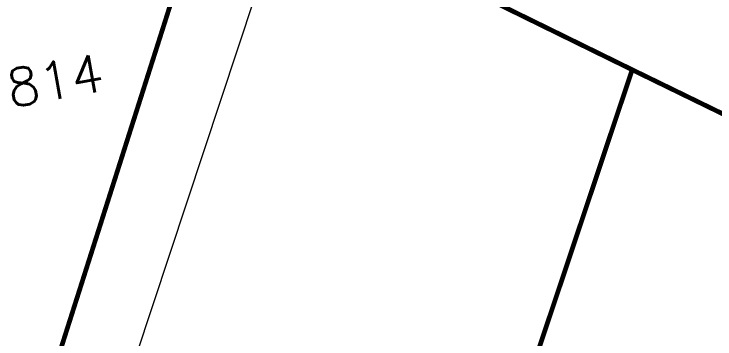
# Model space of a CAD drawing. Header units: inches. Extents: x 350994 to 353538, y 1581369 to 1583842.
# Drawn here: x 351680.51 to 351695.4, y 1583538.68 to 1583545.58 of the extents above; entities that cross this region are included whole.
import ezdxf
from ezdxf.enums import TextEntityAlignment as Align

# ---------------------------------------------------------------- set-up
doc = ezdxf.new("R2010")
doc.units = ezdxf.units.IN
doc.header["$MEASUREMENT"] = 0
doc.linetypes.add('1', pattern=[0])
doc.linetypes.add('ACAD_ISO03W100', pattern=[30, 12, -18])
for name, color, linetype in [('CW', 94, '1'), ('EP TF', 5, 'Continuous'), ('LEVELS', 184, 'Continuous'), ("ROAD'S", 1, '1')]:
    doc.layers.add(name, color=color, linetype=linetype)
doc.styles.add('ROMANS', font='ROMANS.shx')
doc.styles.get("Standard").update_dxf_attribs({"font": 'arial.ttf'})
doc.linetypes.add('SILT_FENCE', pattern='A,0.5,-0.2,["EP",Standard,S=0.1,R=0,X=-0.1,Y=-0.05],-0.2', length=0.9)

msp = doc.modelspace()

# ---------------------------------------------------------------- linework, layer by layer
at = {"layer": 'CW', "linetype": 'ACAD_ISO03W100', "lineweight": 5, "ltscale": 0.1, "const_width": 0.1}
msp.add_lwpolyline([(351773.731, 1583505.747), (351791.198, 1583545.927), (351707.083, 1583590.227), (351688.626, 1583546.859), (351693.639, 1583544.401)], dxfattribs=at)
at = {"layer": 'CW', "linetype": 'ACAD_ISO03W100', "lineweight": 5, "ltscale": 0.1, "const_width": 0.1, "elevation": 92.972}
msp.add_lwpolyline([(351749.109, 1583331.101), (351789.128, 1583411.093), (351812.907, 1583459.527), (351780.156, 1583481.911), (351783.96, 1583500.876), (351739.982, 1583521.816), (351693.639, 1583544.401), (351671.316, 1583477.66), (351670.974, 1583476.53), (351641.025, 1583386.913), (351630.339, 1583354.569), (351629.04, 1583351.003), (351623.7, 1583336.079), (351671.425, 1583318.699), (351678.048, 1583332.36), (351679.182, 1583334.969), (351687.203, 1583355.095), (351749.109, 1583331.101)], dxfattribs=at)
at = {"layer": 'EP TF', "color": 252, "linetype": 'SILT_FENCE', "lineweight": 5, "ltscale": 6, "elevation": 113.044}
msp.add_lwpolyline([(351445.066, 1582827.53), (351461.885, 1582877.562), (351478.84, 1582928.409), (351495.281, 1582976.378), (351513.131, 1583028.233), (351530.907, 1583079.051), (351553.178, 1583146.847), (351559.818, 1583166.634), (351568.789, 1583193.104), (351576.505, 1583216.751), (351588.968, 1583253.117), (351608.717, 1583313.215), (351618.436, 1583343.137), (351695.259, 1583575.026)], dxfattribs=at)
at = {"layer": "ROAD'S", "lineweight": 5, "const_width": 0.1}
msp.add_lwpolyline([(351597.032, 1583282.968), (351610.04, 1583323.246), (351616.628, 1583342.636), (351616.656, 1583343.05), (351654.53, 1583454.549), (351662.343, 1583478.043), (351666.833, 1583492.391), (351688.698, 1583561.07), (351688.698, 1583561.07), (351688.698, 1583561.07), (351691.573, 1583568.058)], dxfattribs=at)

# ---------------------------------------------------------------- texts
at = {"layer": 'LEVELS', "lineweight": 9, "style": 'ROMANS'}
msp.add_text('62.814', height=0.8, rotation=10.2158, dxfattribs=at).set_placement((351680.539, 1583544.021, -28.331), align=Align.MIDDLE_CENTER)

doc.saveas('drawing.dxf')
